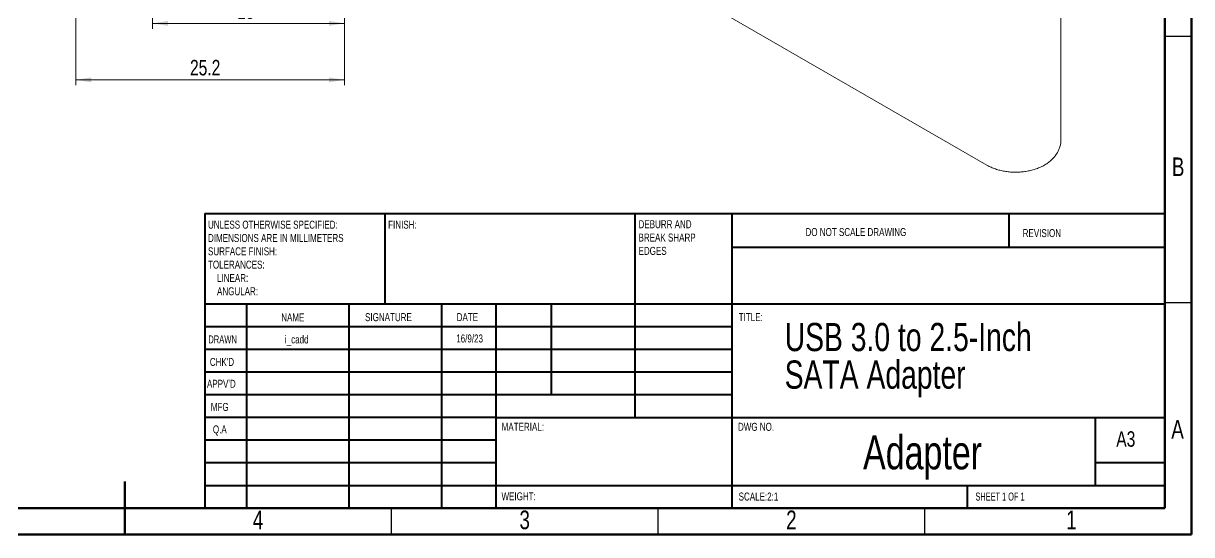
# Model space of a CAD drawing. Header units: millimetres. Extents: x 15 to 415, y 5 to 292.
# Drawn here: x 196 to 415, y 5 to 100.9 of the extents above; entities that cross this region are included whole.
import ezdxf

# ---------------------------------------------------------------- set-up
doc = ezdxf.new("R2010")
doc.units = ezdxf.units.MM
doc.styles.add('SLDTEXTSTYLE0', font='TXT', dxfattribs={"width": 0.75})
doc.styles.add('SLDTEXTSTYLE1', font='TXT', dxfattribs={"width": 0.686449})
doc.styles.add('SLDTEXTSTYLE2', font='TXT', dxfattribs={"width": 0.6875})
doc.dimstyles.new('SLDDIMSTYLE0', dxfattribs={"dimtxt": 2.910417, "dimasz": 2.910417, "dimexe": 0, "dimexo": 0.0625, "dimgap": 0.727604, "dimtad": 1, "dimlfac": 0.5, "dimrnd": 1e-09, "dimzin": 12, "dimdsep": 46, "dimtxsty": 'SLDTEXTSTYLE0', "dimsah": 1, "dimcen": 0.09, "dimadec": 0, "dimazin": 3, "dimtfac": 1, "dimtofl": 0, "dimtmove": 0, "dimatfit": 3, "dimfxl": 0, "dimfrac": 2, "dimtolj": 1, "dimtzin": 12, "dimarcsym": 0})

# ---------------------------------------------------------------- blocks, each defined once
blk = doc.blocks.new('SW_NOTE_0')
at = {"color": 0, "linetype": 'Continuous', "lineweight": 0, "char_height": 1.5, "attachment_point": 1, "style": 'SLDTEXTSTYLE0'}
for s, insert in [('UNLESS OTHERWISE SPECIFIED:', (0, 1.93)), ('DIMENSIONS ARE IN MILLIMETERS', (0, -0.57)), ('SURFACE FINISH:', (0, -3.07)), ('TOLERANCES:', (0, -5.57)), ('LINEAR:', (1.69, -8.07)), ('ANGULAR:', (1.69, -10.57))]:
    blk.add_mtext(s, dxfattribs=dict(at, insert=insert))
blk = doc.blocks.new('SW_NOTE_1')
at = {"color": 0, "linetype": 'Continuous', "lineweight": 0, "char_height": 1.5, "attachment_point": 1, "style": 'SLDTEXTSTYLE0'}
for s, insert in [('DEBURR AND', (0, 1.93)), ('BREAK SHARP', (0, -0.57)), ('EDGES', (0, -3.07))]:
    blk.add_mtext(s, dxfattribs=dict(at, insert=insert))
blk = doc.blocks.new('SW_NOTE_2')
at = {"color": 0, "linetype": 'Continuous', "lineweight": 0, "char_height": 5.2917, "attachment_point": 1, "style": 'SLDTEXTSTYLE0'}
for s, insert in [('USB 3.0 to 2.5-Inch', (0, 6.82)), ('SATA Adapter', (0, -0.23))]:
    blk.add_mtext(s, dxfattribs=dict(at, insert=insert))
blk = doc.blocks.new('_D_16')
at = {"color": 7, "linetype": 'Continuous', "lineweight": 0}
for p, q in [((205.79, 121.48), (205.79, 89.34)), ((256.19, 112.94), (256.19, 89.34)), ((256.19, 90.34), (205.79, 90.34))]:
    blk.add_line(p, q, dxfattribs=at)
for points in [[(205.79, 90.34), (208.7, 89.89), (208.7, 90.79)], [(256.19, 90.34), (253.27, 90.79), (253.27, 89.89)]]:
    blk.add_solid(points, dxfattribs=at)
at = {"color": 7, "linetype": 'Continuous', "lineweight": 0, "insert": (227.22, 94.09), "char_height": 2.91, "attachment_point": 1, "style": 'SLDTEXTSTYLE0'}
blk.add_mtext('25.2', dxfattribs=at)
blk = doc.blocks.new('_D_24')
at = {"color": 7, "linetype": 'Continuous', "lineweight": 0}
for p, q in [((256.19, 112.94), (256.19, 99.94)), ((220.19, 109.94), (220.19, 99.94)), ((220.19, 100.94), (256.19, 100.94))]:
    blk.add_line(p, q, dxfattribs=at)
for points in [[(220.19, 100.94), (223.1, 100.49), (223.1, 101.39)], [(256.19, 100.94), (253.27, 101.39), (253.27, 100.49)]]:
    blk.add_solid(points, dxfattribs=at)
at = {"color": 7, "linetype": 'Continuous', "lineweight": 0, "insert": (236.03, 104.69), "char_height": 2.91, "attachment_point": 1, "style": 'SLDTEXTSTYLE0'}
blk.add_mtext('18', dxfattribs=at)

msp = doc.modelspace()

# ---------------------------------------------------------------- linework, layer by layer
at = {"color": 7, "linetype": 'Continuous', "lineweight": 60}
for p, q in [((415, 292), (415, 5)), ((410, 287), (410, 10)), ((410, 65.25), (410, 10)), ((215, 5), (215, 15)), ((410, 10), (20, 10)), ((410, 10), (222.8, 10)), ((415, 5), (15, 5))]:
    msp.add_line(p, q, dxfattribs=at)
at = {"color": 7, "linetype": 'Continuous', "lineweight": 15}
for p, q in [((289.643, 124.55), (376.617, 74.341)), ((390.506, 79.184), (390.506, 106.13))]:
    msp.add_line(p, q, dxfattribs=at)
at = {"color": 7, "linetype": 'Continuous', "lineweight": 30}
for p, q in [((415, 98.5), (410, 98.5)), ((415, 48.5), (410, 48.5)), ((265, 5), (265, 10)), ((315, 5), (315, 10)), ((365, 5), (365, 10))]:
    msp.add_line(p, q, dxfattribs=at)
at = {"color": 7, "linetype": 'Continuous', "lineweight": 40}
for p, q in [((230, 65.25), (410, 65.25)), ((230, 65.25), (230, 10)), ((263.8, 48.25), (263.8, 65.25)), ((310.6, 65.25), (310.6, 27)), ((328.8, 65.25), (328.8, 10)), ((380.8, 58.875), (380.8, 65.25)), ((410, 58.875), (328.8, 58.875)), ((410, 48.25), (230, 48.25)), ((237.8, 48.25), (237.8, 10)), ((256.991, 48.25), (256.991, 10)), ((274.399, 48.25), (274.399, 10)), ((284.6, 10), (284.6, 48.25)), ((295, 31.25), (295, 48.25)), ((328.8, 44), (230, 44)), ((328.8, 39.75), (230, 39.75)), ((328.8, 35.5), (230, 35.5)), ((328.8, 31.25), (230, 31.25)), ((284.6, 27), (230, 27)), ((284.6, 27), (410, 27)), ((397, 14.25), (397, 27)), ((284.6, 22.75), (230, 22.75)), ((284.6, 18.5), (230, 18.5)), ((410, 18.5), (397, 18.5)), ((230, 14.25), (410, 14.25)), ((373, 10), (373, 14.25))]:
    msp.add_line(p, q, dxfattribs=at)
at = {"color": 7, "linetype": 'Continuous', "lineweight": 15}
msp.add_open_spline([(376.617, 74.341), (376.759, 74.262), (377.144, 74.049), (377.814, 73.754), (378.632, 73.473), (379.486, 73.257), (380.365, 73.106), (381.26, 73.02), (382.161, 72.999), (383.061, 73.043), (383.953, 73.151), (384.829, 73.326), (385.682, 73.568), (386.504, 73.879), (387.285, 74.261), (387.987, 74.7), (388.6, 75.183), (389.118, 75.694), (389.557, 76.242), (389.916, 76.82), (390.203, 77.444), (390.4, 78.109), (390.501, 78.702), (390.496, 79.061), (390.494, 79.186)], degree=3, knots=[0, 0, 0, 0, 0.028857, 0.0781261, 0.1274389, 0.1766844, 0.2257353, 0.2746063, 0.3233926, 0.3722294, 0.4212365, 0.4705577, 0.5203469, 0.570723, 0.6217128, 0.6731334, 0.7191082, 0.7637204, 0.8068871, 0.8487556, 0.8895891, 0.9338372, 0.9768792, 1, 1, 1, 1], dxfattribs=at)

# ---------------------------------------------------------------- block references
at = {"color": 7, "linetype": 'Continuous', "lineweight": 0}
for name, p in [('SW_NOTE_0', (230.594, 61.987)), ('SW_NOTE_1', (311.309, 62.069)), ('SW_NOTE_2', (338.707, 37.911))]:
    msp.add_blockref(name, p, dxfattribs=at)

# ---------------------------------------------------------------- texts
for s, insert, char_height, attachment_point, style in [('B', (412.473, 75.775), 3.5, 2, 'SLDTEXTSTYLE0'), ('FINISH:', (264.371, 63.919), 1.5, 1, 'SLDTEXTSTYLE0'), ('DO NOT SCALE DRAWING', (342.615, 62.533), 1.5, 1, 'SLDTEXTSTYLE0'), ('REVISION', (383.328, 62.335), 1.5, 1, 'SLDTEXTSTYLE0'), ('NAME', (244.322, 46.501), 1.5, 1, 'SLDTEXTSTYLE0'), ('SIGNATURE', (260.034, 46.562), 1.5, 1, 'SLDTEXTSTYLE0'), ('DATE', (277.215, 46.576), 1.5, 1, 'SLDTEXTSTYLE0'), ('TITLE:', (330.09, 46.576), 1.5, 1, 'SLDTEXTSTYLE0'), ('DRAWN', (230.643, 42.385), 1.5, 1, 'SLDTEXTSTYLE1'), ('i_cadd', (247.225, 42.383), 1.4986, 2, 'SLDTEXTSTYLE0'), ('16/9/23', (279.642, 42.559), 1.4986, 2, 'SLDTEXTSTYLE0'), ("CHK'D", (230.939, 38.162), 1.5, 1, 'SLDTEXTSTYLE0'), ("APPV'D", (230.402, 34.066), 1.5, 1, 'SLDTEXTSTYLE0'), ('MFG', (231.124, 29.716), 1.5, 1, 'SLDTEXTSTYLE0'), ('A', (412.36, 26.525), 3.5, 2, 'SLDTEXTSTYLE0'), ('Q.A', (231.509, 25.505), 1.5, 1, 'SLDTEXTSTYLE0'), ('MATERIAL:', (285.646, 25.986), 1.5, 1, 'SLDTEXTSTYLE0'), ('DWG NO.', (329.953, 25.986), 1.5, 1, 'SLDTEXTSTYLE0'), ('A3', (400.871, 24.406), 2.9104, 1, 'SLDTEXTSTYLE0'), ('Adapter', (364.553, 23.607), 6.35, 2, 'SLDTEXTSTYLE0'), ('WEIGHT:', (285.618, 12.949), 1.4986, 1, 'SLDTEXTSTYLE0'), ('SCALE:2:1', (330.074, 12.9), 1.5, 1, 'SLDTEXTSTYLE0'), ('SHEET 1 OF 1', (374.478, 12.9), 1.5, 1, 'SLDTEXTSTYLE2'), ('4', (239.965, 9.525), 3.5, 2, 'SLDTEXTSTYLE0'), ('3', (289.965, 9.525), 3.5, 2, 'SLDTEXTSTYLE0'), ('2', (339.965, 9.525), 3.5, 2, 'SLDTEXTSTYLE0'), ('1', (392.465, 9.525), 3.5, 2, 'SLDTEXTSTYLE0')]:
    msp.add_mtext(s, dxfattribs=dict(at, insert=insert, char_height=char_height, attachment_point=attachment_point, style=style))

# ---------------------------------------------------------------- dimensions: what is measured, and where the dimension line sits
for base, p1, p2, picture, middle in [((205.785, 90.342), (256.185, 113.94), (205.785, 122.479), '_D_16', (230.985, 90.342)), ((256.185, 100.94), (220.185, 110.94), (256.185, 113.94), '_D_24', (238.185, 100.94))]:
    dim = msp.add_linear_dim(base=base, p1=p1, p2=p2, dimstyle='SLDDIMSTYLE0', dxfattribs=at)
    dim.commit()
    dim.dimension.update_dxf_attribs({"geometry": picture, "text_midpoint": middle, "dimtype": 160})

doc.saveas('drawing.dxf')
